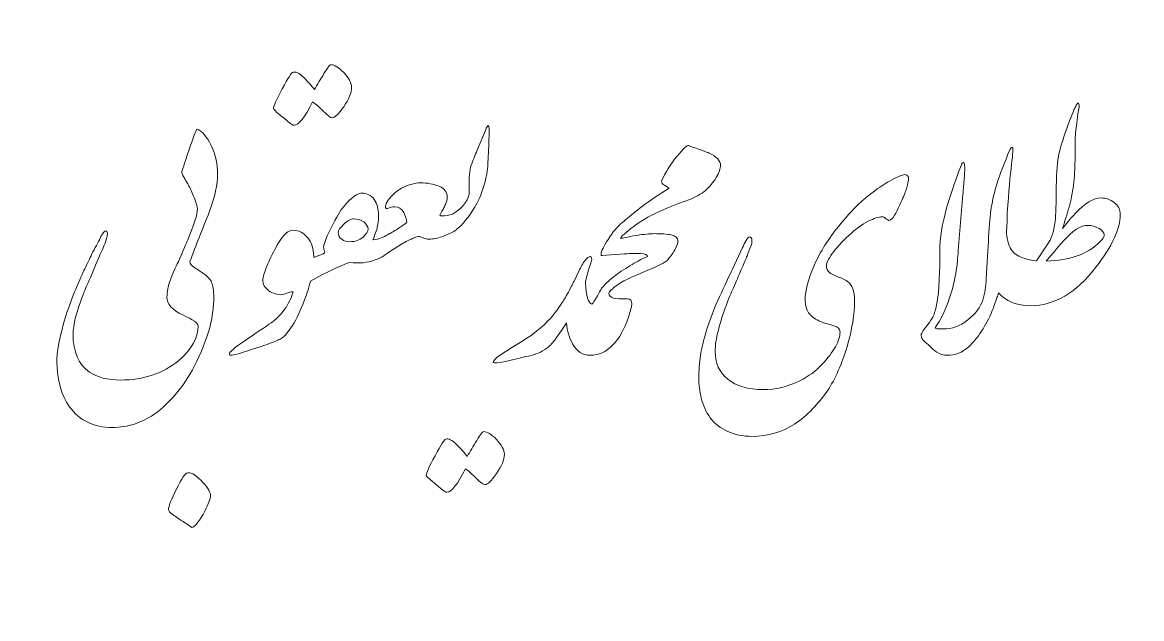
# Model space of a CAD drawing. Header units: millimetres. Extents: x 62 to 462, y 96 to 456.
# Drawn here: x 83.25 to 101.15, y 303.93 to 313.46 of the extents above; entities that cross this region are included whole.
import ezdxf

# ---------------------------------------------------------------- set-up
doc = ezdxf.new("R2010")
doc.units = ezdxf.units.MM
doc.header["$MEASUREMENT"] = 0
doc.layers.add('Layer 1', color=7, linetype='Continuous')

msp = doc.modelspace()

# ---------------------------------------------------------------- linework, layer by layer
at = {"layer": 'Layer 1', "color": 250, "lineweight": 18}
for points, knots in [([(84.8067, 316.3033), (84.8067, 316.3033), (99.8067, 316.3033), (99.8067, 316.3033), (101.1837, 316.3033), (102.3067, 315.1803), (102.3067, 313.8033), (102.3067, 313.8033), (102.3067, 298.8033), (102.3067, 298.8033), (102.3067, 297.4264), (101.1837, 296.3033), (99.8067, 296.3033), (99.8067, 296.3033), (84.8067, 296.3033), (84.8067, 296.3033), (83.4298, 296.3033), (82.3067, 297.4264), (82.3067, 298.8033), (82.3067, 298.8033), (82.3067, 313.8033), (82.3067, 313.8033), (82.3067, 315.1803), (83.4298, 316.3033), (84.8067, 316.3033)], [0, 0, 0, 0, 0.125, 0.125, 0.125, 0.25, 0.25, 0.25, 0.375, 0.375, 0.375, 0.5, 0.5, 0.5, 0.625, 0.625, 0.625, 0.75, 0.75, 0.75, 0.875, 0.875, 0.875, 1, 1, 1, 1]), ([(87.2684, 312.0841), (87.2684, 312.1147), (87.3154, 312.217), (87.4095, 312.3945), (87.5036, 312.5709), (87.5612, 312.6591), (87.5812, 312.6591), (87.62, 312.6756), (87.6776, 312.6474), (87.7517, 312.5756), (87.827, 312.5027), (87.8834, 312.4392), (87.9222, 312.3839), (87.9681, 312.4592), (88.0198, 312.545), (88.0763, 312.6391), (88.1327, 312.7332), (88.1692, 312.7802), (88.188, 312.7802), (88.2456, 312.7802), (88.3138, 312.7379), (88.3926, 312.6544), (88.4726, 312.5709), (88.5137, 312.4921), (88.5184, 312.418), (88.5184, 312.331), (88.4761, 312.2275), (88.3914, 312.1088), (88.3079, 311.9912), (88.2479, 311.9324), (88.208, 311.9324), (88.1833, 311.9324), (88.1374, 311.9665), (88.0704, 312.0323), (88.0045, 312.0994), (87.9457, 312.1511), (87.8952, 312.1876), (87.7705, 311.9371), (87.6717, 311.8124), (87.5988, 311.8124), (87.58, 311.8124), (87.5542, 311.8266), (87.5189, 311.8571), (87.4871, 311.8842), (87.4377, 311.9253), (87.3695, 311.9806), (87.3013, 312.0359), (87.2684, 312.07), (87.2684, 312.0841)], [0, 0, 0, 0, 0.0625, 0.0625, 0.0625, 0.125, 0.125, 0.125, 0.1875, 0.1875, 0.1875, 0.25, 0.25, 0.25, 0.3125, 0.3125, 0.3125, 0.375, 0.375, 0.375, 0.4375, 0.4375, 0.4375, 0.5, 0.5, 0.5, 0.5625, 0.5625, 0.5625, 0.625, 0.625, 0.625, 0.6875, 0.6875, 0.6875, 0.75, 0.75, 0.75, 0.8125, 0.8125, 0.8125, 0.875, 0.875, 0.875, 0.9375, 0.9375, 0.9375, 1, 1, 1, 1]), ([(98.9892, 310.0833), (98.9943, 310.0275), (99.0045, 309.9738), (99.0195, 309.9216), (99.0501, 309.8275), (99.1065, 309.7593), (99.1889, 309.7193), (99.2712, 309.6793), (99.3641, 309.6558), (99.4676, 309.6487), (99.4676, 309.6487), (99.6745, 309.9521), (99.6745, 309.9521), (99.7086, 310.0098), (99.7392, 310.1074), (99.7639, 310.2449), (99.7756, 310.3202), (99.7827, 310.4872), (99.7851, 310.7424), (99.7874, 310.9987), (99.798, 311.1892), (99.8192, 311.3127), (99.8427, 311.4279), (99.8874, 311.5761), (99.9532, 311.7584), (100.0202, 311.9418), (100.0614, 312.0476), (100.0755, 312.0759), (100.0908, 312.1041), (100.1026, 312.1276), (100.112, 312.1464), (100.1237, 312.1652), (100.1343, 312.1687), (100.1425, 312.1582), (100.1519, 312.1476), (100.1543, 312.1299), (100.1496, 312.1041), (100.1249, 311.95), (100.1073, 311.8254), (100.0979, 311.7278), (100.0896, 311.6302), (100.0849, 311.5373), (100.0861, 311.4491), (100.0873, 311.3609), (100.0861, 311.2468), (100.0814, 311.1069), (100.0767, 310.967), (100.0626, 310.8376), (100.0391, 310.72), (100.0167, 310.6012), (99.9885, 310.4872), (99.9532, 310.3755), (99.9191, 310.2649), (99.8956, 310.1944), (99.885, 310.1638), (99.9403, 310.2332), (100.0073, 310.312), (100.0884, 310.4025), (100.2413, 310.5683), (100.3812, 310.6506), (100.5047, 310.6506), (100.58, 310.6506), (100.6494, 310.6259), (100.7117, 310.5777), (100.7752, 310.5319), (100.8081, 310.4672), (100.8081, 310.3813), (100.8081, 310.1603), (100.6776, 309.8816), (100.4189, 309.5429), (100.1014, 309.1337), (99.7545, 308.9291), (99.3782, 308.9291), (99.1515, 308.9291), (98.9798, 308.9978), (98.8622, 309.1361), (98.8537, 309.1085), (98.8454, 309.0834), (98.8372, 309.0608), (98.8172, 308.9926), (98.7878, 308.9115), (98.749, 308.8186), (98.7114, 308.7257), (98.6585, 308.6269), (98.5915, 308.5234), (98.5233, 308.4199), (98.4551, 308.3364), (98.3857, 308.2718), (98.2787, 308.1789), (98.1646, 308.1342), (98.0447, 308.1365), (97.9835, 308.1389), (97.9271, 308.1553), (97.8765, 308.1859), (97.8283, 308.2177), (97.7836, 308.2576), (97.7425, 308.3035), (97.7048, 308.3329), (97.6825, 308.3529), (97.6731, 308.3611), (97.6413, 308.3917), (97.6249, 308.4223), (97.6249, 308.454), (97.6249, 308.4775), (97.6366, 308.5046), (97.659, 308.534), (97.6825, 308.5634), (97.7083, 308.5975), (97.7389, 308.6339), (97.7519, 308.6516), (97.7707, 308.6798), (97.793, 308.7163), (97.8165, 308.7527), (97.8365, 308.8021), (97.8542, 308.8632), (97.8706, 308.9232), (97.8859, 309.0032), (97.8965, 309.102), (97.9059, 309.2007), (97.9118, 309.2866), (97.9141, 309.3571), (97.9141, 309.3571), (97.9212, 309.5712), (97.9212, 309.5712), (97.9235, 309.6441), (97.9235, 309.7217), (97.9212, 309.8016), (97.9259, 310.0133), (97.9623, 310.2426), (98.0317, 310.4907), (98.0799, 310.6589), (98.1564, 310.8847), (98.2622, 311.1692), (98.2693, 311.1881), (98.2763, 311.1998), (98.2834, 311.2069), (98.2893, 311.2139), (98.2951, 311.2174), (98.2998, 311.2174), (98.3163, 311.2151), (98.3234, 311.1716), (98.321, 311.0869), (98.3187, 311.0458), (98.314, 310.9787), (98.3069, 310.887), (98.2998, 310.7929), (98.2951, 310.733), (98.2928, 310.7083), (98.2928, 310.7083), (98.2175, 309.8122), (98.2175, 309.8122), (98.2128, 309.704), (98.1999, 309.5817), (98.1799, 309.443), (98.1564, 309.3101), (98.1235, 309.1807), (98.0799, 309.0537), (98.02, 308.868), (97.9424, 308.708), (97.8483, 308.5751), (97.853, 308.5657), (97.8718, 308.561), (97.9036, 308.561), (97.9036, 308.561), (97.9906, 308.5575), (97.9906, 308.5575), (98.1164, 308.5528), (98.2422, 308.601), (98.3692, 308.701), (98.495, 308.8009), (98.5762, 308.9068), (98.6103, 309.0173), (98.6444, 309.129), (98.6632, 309.2407), (98.6656, 309.3536), (98.6808, 309.6135), (98.6938, 309.8393), (98.7032, 310.0309), (98.7126, 310.2226), (98.7267, 310.3778), (98.7467, 310.4978), (98.7655, 310.6166), (98.7973, 310.7471), (98.8408, 310.887), (98.8843, 311.0269), (98.9537, 311.208), (99.0477, 311.4315), (99.0618, 311.4538), (99.0736, 311.4632), (99.0854, 311.4585), (99.0971, 311.4538), (99.0924, 311.3644), (99.0701, 311.1881), (99.0477, 311.0128), (99.0254, 310.753), (99.003, 310.4084), (99.0007, 310.3188), (98.9961, 310.2108), (98.9892, 310.0833)], [0, 0, 0, 0, 0.0151515, 0.0151515, 0.0151515, 0.030303, 0.030303, 0.030303, 0.0454545, 0.0454545, 0.0454545, 0.0606061, 0.0606061, 0.0606061, 0.0757576, 0.0757576, 0.0757576, 0.0909091, 0.0909091, 0.0909091, 0.1060606, 0.1060606, 0.1060606, 0.1212121, 0.1212121, 0.1212121, 0.1363636, 0.1363636, 0.1363636, 0.1515152, 0.1515152, 0.1515152, 0.1666667, 0.1666667, 0.1666667, 0.1818182, 0.1818182, 0.1818182, 0.1969697, 0.1969697, 0.1969697, 0.2121212, 0.2121212, 0.2121212, 0.2272727, 0.2272727, 0.2272727, 0.2424242, 0.2424242, 0.2424242, 0.2575758, 0.2575758, 0.2575758, 0.2727273, 0.2727273, 0.2727273, 0.2878788, 0.2878788, 0.2878788, 0.3030303, 0.3030303, 0.3030303, 0.3181818, 0.3181818, 0.3181818, 0.3333333, 0.3333333, 0.3333333, 0.3484848, 0.3484848, 0.3484848, 0.3636364, 0.3636364, 0.3636364, 0.3787879, 0.3787879, 0.3787879, 0.3939394, 0.3939394, 0.3939394, 0.4090909, 0.4090909, 0.4090909, 0.4242424, 0.4242424, 0.4242424, 0.4393939, 0.4393939, 0.4393939, 0.4545455, 0.4545455, 0.4545455, 0.469697, 0.469697, 0.469697, 0.4848485, 0.4848485, 0.4848485, 0.5, 0.5, 0.5, 0.5151515, 0.5151515, 0.5151515, 0.530303, 0.530303, 0.530303, 0.5454545, 0.5454545, 0.5454545, 0.5606061, 0.5606061, 0.5606061, 0.5757576, 0.5757576, 0.5757576, 0.5909091, 0.5909091, 0.5909091, 0.6060606, 0.6060606, 0.6060606, 0.6212121, 0.6212121, 0.6212121, 0.6363636, 0.6363636, 0.6363636, 0.6515152, 0.6515152, 0.6515152, 0.6666667, 0.6666667, 0.6666667, 0.6818182, 0.6818182, 0.6818182, 0.6969697, 0.6969697, 0.6969697, 0.7121212, 0.7121212, 0.7121212, 0.7272727, 0.7272727, 0.7272727, 0.7424242, 0.7424242, 0.7424242, 0.7575758, 0.7575758, 0.7575758, 0.7727273, 0.7727273, 0.7727273, 0.7878788, 0.7878788, 0.7878788, 0.8030303, 0.8030303, 0.8030303, 0.8181818, 0.8181818, 0.8181818, 0.8333333, 0.8333333, 0.8333333, 0.8484848, 0.8484848, 0.8484848, 0.8636364, 0.8636364, 0.8636364, 0.8787879, 0.8787879, 0.8787879, 0.8939394, 0.8939394, 0.8939394, 0.9090909, 0.9090909, 0.9090909, 0.9242424, 0.9242424, 0.9242424, 0.9393939, 0.9393939, 0.9393939, 0.9545455, 0.9545455, 0.9545455, 0.969697, 0.969697, 0.969697, 0.9848485, 0.9848485, 0.9848485, 1, 1, 1, 1]), ([(90.1965, 310.4343), (90.2517, 310.4731), (90.2988, 310.5213), (90.3376, 310.5789), (90.3787, 310.6366), (90.3999, 310.6942), (90.3999, 310.7518), (90.3999, 310.7518), (90.3999, 310.9788), (90.3999, 310.9788), (90.3999, 311.034), (90.4093, 311.0952), (90.427, 311.161), (90.4599, 311.2527), (90.4928, 311.3374), (90.5269, 311.4127), (90.5269, 311.4127), (90.668, 311.7537), (90.668, 311.7537), (90.6704, 311.7702), (90.6821, 311.789), (90.7033, 311.809), (90.7127, 311.809), (90.7162, 311.7854), (90.7162, 311.7372), (90.7162, 311.7372), (90.7104, 311.4926), (90.7104, 311.4926), (90.7104, 311.4926), (90.6962, 311.1963), (90.6962, 311.1963), (90.6962, 311.0928), (90.6751, 310.9752), (90.6339, 310.8447), (90.5951, 310.713), (90.5445, 310.5978), (90.4822, 310.4966), (90.3885, 310.3432), (90.2937, 310.2259), (90.1976, 310.146), (90.1976, 310.146), (90.1965, 310.1438), (90.1965, 310.1438), (90.1412, 310.1074), (90.0789, 310.0756), (90.0107, 310.0498), (89.9413, 310.0227), (89.8743, 310.0051), (89.8108, 309.9957), (89.7755, 309.9886), (89.739, 309.991), (89.7002, 310.0004), (89.6614, 310.011), (89.6308, 310.0227), (89.6108, 310.0368), (89.5826, 310.0368), (89.5438, 310.0251), (89.4933, 310.0027), (89.445, 309.9816), (89.3851, 309.9522), (89.3145, 309.9134), (89.3145, 309.9134), (89.1111, 309.7852), (89.1111, 309.7852), (89.1111, 309.7852), (89.1108, 309.7861), (89.1108, 309.7861), (89.0462, 309.7286), (88.9686, 309.6851), (88.8771, 309.6558), (88.7736, 309.6158), (88.6431, 309.6041), (88.4843, 309.617), (88.4514, 309.617), (88.3044, 309.5523), (88.0398, 309.4206), (88.0398, 309.4206), (87.8581, 309.3204), (87.8581, 309.3204), (87.8581, 309.3204), (87.8446, 309.2678), (87.8446, 309.2678), (87.8305, 309.2101), (87.8129, 309.1549), (87.7952, 309.1043), (87.7141, 308.8821), (87.64, 308.7174), (87.5706, 308.6116), (87.5024, 308.5058), (87.4483, 308.4411), (87.4095, 308.4152), (87.3696, 308.3905), (87.3119, 308.3635), (87.2331, 308.3341), (87.1555, 308.3059), (87.0368, 308.2659), (86.8768, 308.2141), (86.7169, 308.1624), (86.6228, 308.1365), (86.5923, 308.1365), (86.5746, 308.1365), (86.5652, 308.1412), (86.5652, 308.1506), (86.5464, 308.1753), (86.6417, 308.2588), (86.851, 308.3988), (87.0603, 308.5387), (87.1955, 308.6304), (87.2555, 308.6739), (87.3166, 308.7174), (87.379, 308.7809), (87.4413, 308.8656), (87.5048, 308.9491), (87.5518, 309.0443), (87.5812, 309.149), (87.5495, 309.1537), (87.5165, 309.1478), (87.4836, 309.1302), (87.4495, 309.1137), (87.4166, 309.1043), (87.3848, 309.1043), (87.3002, 309.1067), (87.2284, 309.1349), (87.1708, 309.1878), (87.1144, 309.2395), (87.0897, 309.2983), (87.0991, 309.363), (87.1085, 309.4018), (87.1214, 309.4477), (87.1391, 309.4994), (87.1555, 309.5512), (87.192, 309.6335), (87.2473, 309.7452), (87.3025, 309.8581), (87.3578, 309.951), (87.4142, 310.0239), (87.4707, 310.098), (87.5259, 310.1344), (87.5812, 310.1344), (87.6753, 310.1344), (87.7541, 310.0944), (87.8176, 310.0145), (87.8811, 309.9333), (87.9117, 309.8369), (87.9117, 309.7252), (87.9117, 309.7252), (87.9115, 309.7016), (87.9115, 309.7016), (87.9115, 309.7016), (87.9763, 309.724), (87.9763, 309.724), (88.0527, 309.7522), (88.0916, 309.7722), (88.0916, 309.7863), (88.0774, 309.8098), (88.0704, 309.8381), (88.0704, 309.8722), (88.0751, 309.9027), (88.0868, 309.9404), (88.1057, 309.9862), (88.1374, 310.0709), (88.1962, 310.1908), (88.2809, 310.3449), (88.3338, 310.446), (88.4008, 310.5354), (88.4843, 310.613), (88.5666, 310.6894), (88.6337, 310.7271), (88.6842, 310.7271), (88.7642, 310.7271), (88.83, 310.693), (88.8806, 310.6271), (88.9265, 310.5624), (88.9488, 310.4778), (88.9488, 310.3719), (88.9488, 310.2779), (88.9359, 310.1932), (88.91, 310.1191), (88.8829, 310.0439), (88.8665, 309.998), (88.8594, 309.9792), (88.8594, 309.9792), (88.9006, 309.9862), (88.9006, 309.9862), (88.99, 310.0086), (89.0605, 310.0391), (89.1111, 310.0756), (89.1111, 310.0756), (89.1132, 310.072), (89.1132, 310.072), (89.1543, 310.0933), (89.2123, 310.1282), (89.2863, 310.178), (89.3028, 310.1874), (89.3404, 310.2144), (89.4004, 310.2579), (89.4004, 310.2944), (89.3839, 310.3473), (89.3521, 310.4167), (89.318, 310.479), (89.271, 310.5096), (89.211, 310.5096), (89.1722, 310.5096), (89.1322, 310.5002), (89.0899, 310.4813), (89.0605, 310.4813), (89.0511, 310.5013), (89.0629, 310.5401), (89.0723, 310.5684), (89.0923, 310.6025), (89.1252, 310.6436), (89.1758, 310.7083), (89.2381, 310.7624), (89.3145, 310.8059), (89.3627, 310.8318), (89.4121, 310.8506), (89.4627, 310.8647), (89.525, 310.8835), (89.5767, 310.8929), (89.6214, 310.8929), (89.7261, 310.8929), (89.8249, 310.8741), (89.9178, 310.8376), (90.0048, 310.8035), (90.0483, 310.7436), (90.0483, 310.6577), (90.0483, 310.6283), (90.0377, 310.5919), (90.0177, 310.5484), (90.006, 310.5225), (89.9954, 310.499), (89.9848, 310.479), (89.9742, 310.4578), (89.9554, 310.4237), (89.9272, 310.3755), (89.9436, 310.3614), (89.9824, 310.3602), (90.0448, 310.3696), (90.1071, 310.3802), (90.1576, 310.4014), (90.1965, 310.4343)], [0, 0, 0, 0, 0.0125, 0.0125, 0.0125, 0.025, 0.025, 0.025, 0.0375, 0.0375, 0.0375, 0.05, 0.05, 0.05, 0.0625, 0.0625, 0.0625, 0.075, 0.075, 0.075, 0.0875, 0.0875, 0.0875, 0.1, 0.1, 0.1, 0.1125, 0.1125, 0.1125, 0.125, 0.125, 0.125, 0.1375, 0.1375, 0.1375, 0.15, 0.15, 0.15, 0.1625, 0.1625, 0.1625, 0.175, 0.175, 0.175, 0.1875, 0.1875, 0.1875, 0.2, 0.2, 0.2, 0.2125, 0.2125, 0.2125, 0.225, 0.225, 0.225, 0.2375, 0.2375, 0.2375, 0.25, 0.25, 0.25, 0.2625, 0.2625, 0.2625, 0.275, 0.275, 0.275, 0.2875, 0.2875, 0.2875, 0.3, 0.3, 0.3, 0.3125, 0.3125, 0.3125, 0.325, 0.325, 0.325, 0.3375, 0.3375, 0.3375, 0.35, 0.35, 0.35, 0.3625, 0.3625, 0.3625, 0.375, 0.375, 0.375, 0.3875, 0.3875, 0.3875, 0.4, 0.4, 0.4, 0.4125, 0.4125, 0.4125, 0.425, 0.425, 0.425, 0.4375, 0.4375, 0.4375, 0.45, 0.45, 0.45, 0.4625, 0.4625, 0.4625, 0.475, 0.475, 0.475, 0.4875, 0.4875, 0.4875, 0.5, 0.5, 0.5, 0.5125, 0.5125, 0.5125, 0.525, 0.525, 0.525, 0.5375, 0.5375, 0.5375, 0.55, 0.55, 0.55, 0.5625, 0.5625, 0.5625, 0.575, 0.575, 0.575, 0.5875, 0.5875, 0.5875, 0.6, 0.6, 0.6, 0.6125, 0.6125, 0.6125, 0.625, 0.625, 0.625, 0.6375, 0.6375, 0.6375, 0.65, 0.65, 0.65, 0.6625, 0.6625, 0.6625, 0.675, 0.675, 0.675, 0.6875, 0.6875, 0.6875, 0.7, 0.7, 0.7, 0.7125, 0.7125, 0.7125, 0.725, 0.725, 0.725, 0.7375, 0.7375, 0.7375, 0.75, 0.75, 0.75, 0.7625, 0.7625, 0.7625, 0.775, 0.775, 0.775, 0.7875, 0.7875, 0.7875, 0.8, 0.8, 0.8, 0.8125, 0.8125, 0.8125, 0.825, 0.825, 0.825, 0.8375, 0.8375, 0.8375, 0.85, 0.85, 0.85, 0.8625, 0.8625, 0.8625, 0.875, 0.875, 0.875, 0.8875, 0.8875, 0.8875, 0.9, 0.9, 0.9, 0.9125, 0.9125, 0.9125, 0.925, 0.925, 0.925, 0.9375, 0.9375, 0.9375, 0.95, 0.95, 0.95, 0.9625, 0.9625, 0.9625, 0.975, 0.975, 0.975, 0.9875, 0.9875, 0.9875, 1, 1, 1, 1]), ([(86.0655, 308.6092), (86.0655, 308.6481), (85.9831, 308.7057), (85.8173, 308.7809), (85.6492, 308.8597), (85.5657, 308.955), (85.5657, 309.0679), (85.5657, 309.1478), (85.5833, 309.2395), (85.6198, 309.3418), (85.6551, 309.443), (85.6974, 309.5406), (85.748, 309.6323), (85.748, 309.6323), (85.7492, 309.6344), (85.7492, 309.6344), (85.7492, 309.6344), (85.7491, 309.6347), (85.7491, 309.6347), (85.8267, 309.8181), (85.8761, 309.9345), (85.8973, 309.9827), (86.0008, 310.2238), (86.0525, 310.3884), (86.0525, 310.4755), (86.0525, 310.5049), (86.0384, 310.5566), (86.0102, 310.6307), (85.9784, 310.7106), (85.9478, 310.7812), (85.9173, 310.84), (85.9043, 310.8635), (85.8902, 310.8859), (85.8761, 310.9094), (85.862, 310.9329), (85.8502, 310.9552), (85.8385, 310.9788), (85.8103, 311.0199), (85.7997, 311.0517), (85.8044, 311.0752), (85.8244, 311.1387), (85.8432, 311.1963), (85.8596, 311.2469), (85.8749, 311.2974), (85.8902, 311.3409), (85.9043, 311.3774), (85.9655, 311.562), (86.0125, 311.6855), (86.0454, 311.7502), (86.1231, 311.7243), (86.1995, 311.6373), (86.2724, 311.4879), (86.3418, 311.3386), (86.3759, 311.1857), (86.3759, 311.0305), (86.3759, 310.8694), (86.3312, 310.6671), (86.2418, 310.4237), (86.1889, 310.2932), (86.136, 310.1615), (86.0842, 310.0286), (86.0325, 309.8969), (85.9819, 309.7652), (85.9314, 309.6347), (85.9314, 309.6347), (85.9311, 309.6341), (85.9311, 309.6341), (85.9311, 309.6341), (85.9314, 309.6323), (85.9314, 309.6323), (85.9314, 309.6006), (85.9573, 309.5676), (86.009, 309.5359), (86.0607, 309.5041), (86.1125, 309.4688), (86.1654, 309.4312), (86.2183, 309.3924), (86.256, 309.3501), (86.2795, 309.3019), (86.3018, 309.249), (86.3136, 309.1713), (86.3136, 309.0679), (86.3136, 308.9162), (86.2936, 308.7609), (86.2548, 308.6022), (86.216, 308.4481), (86.1431, 308.2576), (86.0372, 308.0307), (85.8702, 307.6791), (85.6433, 307.3992), (85.3552, 307.1899), (85.2505, 307.1229), (85.1471, 307.0723), (85.0459, 307.0382), (84.9354, 307.0018), (84.8166, 306.9829), (84.6908, 306.9829), (84.3945, 306.9829), (84.1675, 307.0935), (84.0088, 307.3134), (83.8735, 307.5015), (83.8053, 307.7438), (83.8053, 308.0377), (83.8053, 308.1683), (83.8324, 308.3388), (83.8876, 308.5505), (83.9429, 308.7551), (84.0005, 308.9315), (84.0605, 309.0808), (84.1252, 309.2348), (84.1793, 309.3654), (84.2251, 309.47), (84.2392, 309.4959), (84.2592, 309.5347), (84.2839, 309.5864), (84.3098, 309.637), (84.3415, 309.7052), (84.3804, 309.7875), (84.4086, 309.8381), (84.4333, 309.8839), (84.4544, 309.9251), (84.4768, 309.9663), (84.4944, 310.0039), (84.5085, 310.0356), (84.5426, 310.098), (84.5685, 310.1274), (84.5873, 310.125), (84.6132, 310.1203), (84.6191, 310.0944), (84.6085, 310.0462), (84.5967, 309.9886), (84.5814, 309.9392), (84.5638, 309.8981), (84.4003, 309.5206), (84.2875, 309.2584), (84.2251, 309.109), (84.1181, 308.835), (84.064, 308.6245), (84.064, 308.4752), (84.064, 308.1918), (84.151, 307.9907), (84.3251, 307.8684), (84.4544, 307.7837), (84.6202, 307.7414), (84.8249, 307.7414), (85.1929, 307.7414), (85.4998, 307.8449), (85.748, 308.0507), (85.9596, 308.2282), (86.0655, 308.414), (86.0655, 308.6092)], [0, 0, 0, 0, 0.02, 0.02, 0.02, 0.04, 0.04, 0.04, 0.06, 0.06, 0.06, 0.08, 0.08, 0.08, 0.1, 0.1, 0.1, 0.12, 0.12, 0.12, 0.14, 0.14, 0.14, 0.16, 0.16, 0.16, 0.18, 0.18, 0.18, 0.2, 0.2, 0.2, 0.22, 0.22, 0.22, 0.24, 0.24, 0.24, 0.26, 0.26, 0.26, 0.28, 0.28, 0.28, 0.3, 0.3, 0.3, 0.32, 0.32, 0.32, 0.34, 0.34, 0.34, 0.36, 0.36, 0.36, 0.38, 0.38, 0.38, 0.4, 0.4, 0.4, 0.42, 0.42, 0.42, 0.44, 0.44, 0.44, 0.46, 0.46, 0.46, 0.48, 0.48, 0.48, 0.5, 0.5, 0.5, 0.52, 0.52, 0.52, 0.54, 0.54, 0.54, 0.56, 0.56, 0.56, 0.58, 0.58, 0.58, 0.6, 0.6, 0.6, 0.62, 0.62, 0.62, 0.64, 0.64, 0.64, 0.66, 0.66, 0.66, 0.68, 0.68, 0.68, 0.7, 0.7, 0.7, 0.72, 0.72, 0.72, 0.74, 0.74, 0.74, 0.76, 0.76, 0.76, 0.78, 0.78, 0.78, 0.8, 0.8, 0.8, 0.82, 0.82, 0.82, 0.84, 0.84, 0.84, 0.86, 0.86, 0.86, 0.88, 0.88, 0.88, 0.9, 0.9, 0.9, 0.92, 0.92, 0.92, 0.94, 0.94, 0.94, 0.96, 0.96, 0.96, 0.98, 0.98, 0.98, 1, 1, 1, 1]), ([(92.8812, 310.2896), (92.9388, 310.3379), (93.0211, 310.4037), (93.1293, 310.4896), (93.2351, 310.5695), (93.3069, 310.6224), (93.3468, 310.6471), (93.3468, 310.6471), (93.5938, 310.8094), (93.5938, 310.8094), (93.5879, 310.8141), (93.5632, 310.8294), (93.5221, 310.8541), (93.4903, 310.8706), (93.4738, 310.8929), (93.4738, 310.9235), (93.5338, 311.0563), (93.6161, 311.1881), (93.722, 311.3198), (93.8254, 311.4432), (93.8854, 311.4997), (93.9042, 311.4879), (94.09, 311.4244), (94.2006, 311.3833), (94.2347, 311.368), (94.357, 311.3103), (94.4181, 311.2445), (94.4181, 311.1716), (94.4181, 311.121), (94.3946, 311.0552), (94.3487, 310.9752), (94.2982, 310.8964), (94.2405, 310.8294), (94.177, 310.7718), (94.1053, 310.7118), (94.0218, 310.6636), (93.9254, 310.6271), (93.6749, 310.5425), (93.4703, 310.4578), (93.3104, 310.3731), (93.153, 310.291), (93.0115, 310.194), (92.8872, 310.0812), (92.8872, 310.0812), (92.8823, 310.0733), (92.8823, 310.0733), (92.8565, 310.058), (92.84, 310.0427), (92.8318, 310.0286), (92.8235, 310.0145), (92.82, 310.0074), (92.82, 310.0051), (92.84, 310.0098), (92.927, 310.0251), (93.0787, 310.0533), (93.1904, 310.0709), (93.2845, 310.0803), (93.3609, 310.0803), (93.4703, 310.0803), (93.5608, 310.0733), (93.629, 310.0603), (93.7008, 310.0462), (93.7361, 310.0133), (93.7361, 309.9604), (93.7361, 309.9392), (93.7231, 309.9004), (93.6984, 309.8428), (93.6655, 309.7828), (93.6243, 309.7228), (93.5738, 309.6641), (93.5397, 309.6241), (93.4174, 309.5617), (93.2069, 309.4747), (92.9976, 309.3865), (92.8682, 309.3277), (92.82, 309.2972), (92.7718, 309.2654), (92.7353, 309.2395), (92.7095, 309.2196), (92.6956, 309.2012), (92.6804, 309.1876), (92.664, 309.179), (92.6281, 309.1378), (92.6233, 309.105), (92.6507, 309.0808), (92.6777, 309.0549), (92.7236, 309.042), (92.7883, 309.0408), (92.8529, 309.0396), (92.9, 309.0396), (92.9294, 309.0396), (92.9752, 309.0349), (92.9988, 309.0079), (92.9988, 308.9597), (92.9988, 308.9256), (92.9799, 308.8527), (92.9435, 308.7433), (92.8788, 308.5505), (92.7953, 308.4023), (92.6918, 308.2988), (92.5837, 308.1906), (92.4661, 308.1365), (92.3367, 308.1365), (92.2156, 308.1365), (92.1203, 308.1977), (92.051, 308.3188), (91.9982, 308.4152), (91.9658, 308.5273), (91.955, 308.6547), (91.9082, 308.5842), (91.845, 308.4918), (91.7652, 308.3776), (91.717, 308.3176), (91.6758, 308.2753), (91.6405, 308.2506), (91.5947, 308.2177), (91.5488, 308.1918), (91.5018, 308.173), (91.4548, 308.153), (91.403, 308.1377), (91.3466, 308.1248), (91.2901, 308.1118), (91.2349, 308.0989), (91.1796, 308.0848), (91.1796, 308.0848), (90.9515, 308.0295), (90.9515, 308.0295), (90.8597, 308.0142), (90.8033, 308.0119), (90.7833, 308.0225), (90.7833, 308.0554), (90.8209, 308.0954), (90.8974, 308.1436), (90.9656, 308.1871), (91.0361, 308.2318), (91.1067, 308.2765), (91.1784, 308.3211), (91.249, 308.3647), (91.3207, 308.4082), (91.5018, 308.5352), (91.6382, 308.6539), (91.7276, 308.7633), (91.7958, 308.8491), (91.8499, 308.9232), (91.8887, 308.9879), (91.9145, 309.0243), (91.9522, 309.0878), (92.0027, 309.1772), (92.0027, 309.1772), (92.0361, 309.2455), (92.0361, 309.2455), (92.044, 309.2642), (92.0525, 309.2821), (92.0616, 309.2995), (92.0657, 309.3079), (92.0699, 309.3159), (92.0743, 309.3238), (92.0743, 309.3238), (92.1509, 309.4806), (92.1509, 309.4806), (92.185, 309.5512), (92.2191, 309.6088), (92.2509, 309.6523), (92.2802, 309.6958), (92.3085, 309.717), (92.3332, 309.7146), (92.3567, 309.7029), (92.3637, 309.6805), (92.3543, 309.6452), (92.3285, 309.57), (92.3132, 309.5206), (92.3061, 309.4971), (92.28, 309.4103), (92.263, 309.3417), (92.2554, 309.292), (92.267, 309.084), (92.301, 308.9713), (92.3579, 308.9526), (92.3826, 308.9785), (92.419, 309.0338), (92.4649, 309.1184), (92.4919, 309.169), (92.5131, 309.2031), (92.526, 309.2219), (92.5295, 309.2262), (92.5334, 309.2299), (92.5378, 309.233), (92.5585, 309.2585), (92.5841, 309.2855), (92.613, 309.3124), (92.6848, 309.3771), (92.7565, 309.4324), (92.8306, 309.4806), (92.9247, 309.5429), (93.0152, 309.597), (93.1022, 309.6429), (93.1093, 309.6476), (93.1587, 309.6723), (93.2504, 309.7158), (93.2504, 309.7381), (93.2139, 309.7546), (93.1399, 309.764), (93.0764, 309.7664), (92.9893, 309.764), (92.8823, 309.7569), (92.8823, 309.7569), (92.5237, 309.7287), (92.5237, 309.7287), (92.5072, 309.7287), (92.5025, 309.7428), (92.5096, 309.7699), (92.5237, 309.8299), (92.5684, 309.9169), (92.646, 310.0286), (92.7214, 310.14), (92.7991, 310.225), (92.8791, 310.2849), (92.8791, 310.2849), (92.8812, 310.2896), (92.8812, 310.2896)], [0, 0, 0, 0, 0.0136986, 0.0136986, 0.0136986, 0.0273973, 0.0273973, 0.0273973, 0.0410959, 0.0410959, 0.0410959, 0.0547945, 0.0547945, 0.0547945, 0.0684932, 0.0684932, 0.0684932, 0.0821918, 0.0821918, 0.0821918, 0.0958904, 0.0958904, 0.0958904, 0.109589, 0.109589, 0.109589, 0.1232877, 0.1232877, 0.1232877, 0.1369863, 0.1369863, 0.1369863, 0.1506849, 0.1506849, 0.1506849, 0.1643836, 0.1643836, 0.1643836, 0.1780822, 0.1780822, 0.1780822, 0.1917808, 0.1917808, 0.1917808, 0.2054795, 0.2054795, 0.2054795, 0.2191781, 0.2191781, 0.2191781, 0.2328767, 0.2328767, 0.2328767, 0.2465753, 0.2465753, 0.2465753, 0.260274, 0.260274, 0.260274, 0.2739726, 0.2739726, 0.2739726, 0.2876712, 0.2876712, 0.2876712, 0.3013699, 0.3013699, 0.3013699, 0.3150685, 0.3150685, 0.3150685, 0.3287671, 0.3287671, 0.3287671, 0.3424658, 0.3424658, 0.3424658, 0.3561644, 0.3561644, 0.3561644, 0.369863, 0.369863, 0.369863, 0.3835616, 0.3835616, 0.3835616, 0.3972603, 0.3972603, 0.3972603, 0.4109589, 0.4109589, 0.4109589, 0.4246575, 0.4246575, 0.4246575, 0.4383562, 0.4383562, 0.4383562, 0.4520548, 0.4520548, 0.4520548, 0.4657534, 0.4657534, 0.4657534, 0.4794521, 0.4794521, 0.4794521, 0.4931507, 0.4931507, 0.4931507, 0.5068493, 0.5068493, 0.5068493, 0.5205479, 0.5205479, 0.5205479, 0.5342466, 0.5342466, 0.5342466, 0.5479452, 0.5479452, 0.5479452, 0.5616438, 0.5616438, 0.5616438, 0.5753425, 0.5753425, 0.5753425, 0.5890411, 0.5890411, 0.5890411, 0.6027397, 0.6027397, 0.6027397, 0.6164384, 0.6164384, 0.6164384, 0.630137, 0.630137, 0.630137, 0.6438356, 0.6438356, 0.6438356, 0.6575342, 0.6575342, 0.6575342, 0.6712329, 0.6712329, 0.6712329, 0.6849315, 0.6849315, 0.6849315, 0.6986301, 0.6986301, 0.6986301, 0.7123288, 0.7123288, 0.7123288, 0.7260274, 0.7260274, 0.7260274, 0.739726, 0.739726, 0.739726, 0.7534247, 0.7534247, 0.7534247, 0.7671233, 0.7671233, 0.7671233, 0.7808219, 0.7808219, 0.7808219, 0.7945205, 0.7945205, 0.7945205, 0.8082192, 0.8082192, 0.8082192, 0.8219178, 0.8219178, 0.8219178, 0.8356164, 0.8356164, 0.8356164, 0.8493151, 0.8493151, 0.8493151, 0.8630137, 0.8630137, 0.8630137, 0.8767123, 0.8767123, 0.8767123, 0.890411, 0.890411, 0.890411, 0.9041096, 0.9041096, 0.9041096, 0.9178082, 0.9178082, 0.9178082, 0.9315068, 0.9315068, 0.9315068, 0.9452055, 0.9452055, 0.9452055, 0.9589041, 0.9589041, 0.9589041, 0.9726027, 0.9726027, 0.9726027, 0.9863014, 0.9863014, 0.9863014, 1, 1, 1, 1]), ([(97.4214, 310.9341), (97.4132, 310.8764), (97.3979, 310.8212), (97.3791, 310.7671), (97.3591, 310.713), (97.3273, 310.6377), (97.2827, 310.5413), (97.238, 310.4449), (97.2109, 310.3896), (97.2015, 310.3755), (97.1651, 310.3179), (97.1321, 310.2896), (97.1051, 310.2896), (97.0839, 310.3038), (97.0663, 310.3167), (97.0498, 310.3296), (97.0334, 310.3426), (97.0192, 310.3484), (97.0051, 310.3484), (96.9475, 310.3484), (96.8723, 310.3249), (96.7782, 310.2779), (96.6829, 310.2308), (96.5806, 310.1556), (96.4677, 310.0521), (96.3548, 309.9486), (96.2667, 309.8522), (96.2032, 309.7628), (96.1408, 309.6735), (96.1091, 309.6111), (96.1091, 309.577), (96.1091, 309.5265), (96.1244, 309.4865), (96.1573, 309.4594), (96.1843, 309.4383), (96.2337, 309.4148), (96.3055, 309.3877), (96.376, 309.3595), (96.4242, 309.3371), (96.4466, 309.3183), (96.523, 309.2654), (96.5606, 309.1619), (96.5606, 309.0079), (96.5606, 308.795), (96.5207, 308.5505), (96.4395, 308.2765), (96.3596, 308.0013), (96.2537, 307.7638), (96.1232, 307.5615), (96.0562, 307.4674), (95.9786, 307.3733), (95.8892, 307.2793), (95.7998, 307.184), (95.7034, 307.1041), (95.5999, 307.037), (95.4023, 306.9065), (95.1742, 306.8407), (94.9179, 306.8407), (94.6262, 306.8454), (94.404, 306.9441), (94.2523, 307.137), (94.1841, 307.2358), (94.1359, 307.3404), (94.11, 307.451), (94.083, 307.5615), (94.07, 307.6662), (94.07, 307.7649), (94.07, 307.8908), (94.0794, 308.0142), (94.0971, 308.1353), (94.1159, 308.2553), (94.1441, 308.3764), (94.1829, 308.4987), (94.2429, 308.6963), (94.3146, 308.8868), (94.4005, 309.0702), (94.4851, 309.2537), (94.5533, 309.4018), (94.6062, 309.5147), (94.6062, 309.5147), (94.7685, 309.8593), (94.7685, 309.8593), (94.7873, 309.8981), (94.8062, 309.9357), (94.8273, 309.9733), (94.8473, 310.0098), (94.8661, 310.0274), (94.8826, 310.0274), (94.9049, 310.0274), (94.9179, 310.0098), (94.919, 309.9733), (94.9202, 309.9357), (94.9155, 309.9086), (94.9061, 309.8898), (94.8814, 309.824), (94.8591, 309.7675), (94.8414, 309.7228), (94.8226, 309.6782), (94.7956, 309.6135), (94.7579, 309.5288), (94.7215, 309.443), (94.6815, 309.3513), (94.6392, 309.2525), (94.5968, 309.1537), (94.5616, 309.0726), (94.5345, 309.0079), (94.3993, 308.6504), (94.3311, 308.3811), (94.3311, 308.2024), (94.3311, 308.0142), (94.3981, 307.8649), (94.5333, 307.7543), (94.6674, 307.6438), (94.8567, 307.5885), (95.1001, 307.5885), (95.3024, 307.5885), (95.4976, 307.6356), (95.6869, 307.7297), (95.8269, 307.8014), (95.9444, 307.8872), (96.0385, 307.9884), (96.1326, 308.0895), (96.2043, 308.1847), (96.2537, 308.2729), (96.3031, 308.3611), (96.3278, 308.4411), (96.3278, 308.5116), (96.3278, 308.5552), (96.2949, 308.5881), (96.229, 308.6081), (96.1632, 308.6292), (96.1161, 308.6433), (96.0867, 308.6504), (96.0585, 308.6563), (96.0256, 308.6692), (95.988, 308.688), (95.9174, 308.7221), (95.8633, 308.7656), (95.8257, 308.8174), (95.7892, 308.8691), (95.7704, 308.9397), (95.7704, 309.0291), (95.7704, 309.1643), (95.8151, 309.3371), (95.9033, 309.5453), (95.9915, 309.7546), (96.1161, 309.9604), (96.2772, 310.1626), (96.4089, 310.3273), (96.5289, 310.4625), (96.6359, 310.5648), (96.6935, 310.6177), (96.7676, 310.6789), (96.857, 310.7459), (96.9463, 310.8141), (97.0334, 310.8717), (97.1192, 310.9199), (97.2227, 310.9799), (97.3038, 311.014), (97.3638, 311.0234), (97.3885, 311.0234), (97.4061, 311.0128), (97.4155, 310.9928), (97.4238, 310.9717), (97.4261, 310.9529), (97.4214, 310.9341)], [0, 0, 0, 0, 0.0181818, 0.0181818, 0.0181818, 0.0363636, 0.0363636, 0.0363636, 0.0545455, 0.0545455, 0.0545455, 0.0727273, 0.0727273, 0.0727273, 0.0909091, 0.0909091, 0.0909091, 0.1090909, 0.1090909, 0.1090909, 0.1272727, 0.1272727, 0.1272727, 0.1454545, 0.1454545, 0.1454545, 0.1636364, 0.1636364, 0.1636364, 0.1818182, 0.1818182, 0.1818182, 0.2, 0.2, 0.2, 0.2181818, 0.2181818, 0.2181818, 0.2363636, 0.2363636, 0.2363636, 0.2545455, 0.2545455, 0.2545455, 0.2727273, 0.2727273, 0.2727273, 0.2909091, 0.2909091, 0.2909091, 0.3090909, 0.3090909, 0.3090909, 0.3272727, 0.3272727, 0.3272727, 0.3454545, 0.3454545, 0.3454545, 0.3636364, 0.3636364, 0.3636364, 0.3818182, 0.3818182, 0.3818182, 0.4, 0.4, 0.4, 0.4181818, 0.4181818, 0.4181818, 0.4363636, 0.4363636, 0.4363636, 0.4545455, 0.4545455, 0.4545455, 0.4727273, 0.4727273, 0.4727273, 0.4909091, 0.4909091, 0.4909091, 0.5090909, 0.5090909, 0.5090909, 0.5272727, 0.5272727, 0.5272727, 0.5454545, 0.5454545, 0.5454545, 0.5636364, 0.5636364, 0.5636364, 0.5818182, 0.5818182, 0.5818182, 0.6, 0.6, 0.6, 0.6181818, 0.6181818, 0.6181818, 0.6363636, 0.6363636, 0.6363636, 0.6545455, 0.6545455, 0.6545455, 0.6727273, 0.6727273, 0.6727273, 0.6909091, 0.6909091, 0.6909091, 0.7090909, 0.7090909, 0.7090909, 0.7272727, 0.7272727, 0.7272727, 0.7454545, 0.7454545, 0.7454545, 0.7636364, 0.7636364, 0.7636364, 0.7818182, 0.7818182, 0.7818182, 0.8, 0.8, 0.8, 0.8181818, 0.8181818, 0.8181818, 0.8363636, 0.8363636, 0.8363636, 0.8545455, 0.8545455, 0.8545455, 0.8727273, 0.8727273, 0.8727273, 0.8909091, 0.8909091, 0.8909091, 0.9090909, 0.9090909, 0.9090909, 0.9272727, 0.9272727, 0.9272727, 0.9454545, 0.9454545, 0.9454545, 0.9636364, 0.9636364, 0.9636364, 0.9818182, 0.9818182, 0.9818182, 1, 1, 1, 1]), ([(88.7806, 310.1556), (88.7806, 310.1944), (88.7571, 310.232), (88.7113, 310.2685), (88.6607, 310.3014), (88.609, 310.3167), (88.556, 310.3167), (88.5055, 310.3167), (88.4514, 310.2884), (88.3949, 310.2308), (88.3326, 310.1756), (88.302, 310.132), (88.302, 310.1003), (88.302, 310.0497), (88.322, 310.0121), (88.3632, 309.9898), (88.3985, 309.9639), (88.4408, 309.9521), (88.4914, 309.9521), (88.576, 309.9521), (88.6466, 309.9756), (88.7007, 310.0239), (88.7536, 310.0721), (88.7806, 310.1156), (88.7806, 310.1556)], [0, 0, 0, 0, 0.125, 0.125, 0.125, 0.25, 0.25, 0.25, 0.375, 0.375, 0.375, 0.5, 0.5, 0.5, 0.625, 0.625, 0.625, 0.75, 0.75, 0.75, 0.875, 0.875, 0.875, 1, 1, 1, 1]), ([(100.5529, 310.0638), (100.5529, 310.0932), (100.5259, 310.125), (100.4706, 310.1603), (100.4106, 310.1944), (100.3507, 310.212), (100.2907, 310.212), (100.1813, 310.2167), (100.0473, 310.1297), (99.8921, 309.9533), (99.845, 309.9051), (99.7568, 309.8004), (99.6263, 309.6393), (99.8192, 309.6487), (99.9779, 309.6758), (100.1037, 309.7193), (100.2284, 309.7628), (100.3342, 309.8204), (100.4189, 309.891), (100.5082, 309.9627), (100.5529, 310.0203), (100.5529, 310.0638)], [0, 0, 0, 0, 0.1428571, 0.1428571, 0.1428571, 0.2857143, 0.2857143, 0.2857143, 0.4285714, 0.4285714, 0.4285714, 0.5714286, 0.5714286, 0.5714286, 0.7142857, 0.7142857, 0.7142857, 0.8571429, 0.8571429, 0.8571429, 1, 1, 1, 1]), ([(89.7108, 306.221), (89.7108, 306.2069), (89.7449, 306.1728), (89.8119, 306.1175), (89.8802, 306.0622), (89.9295, 306.0211), (89.9625, 305.994), (89.9966, 305.9634), (90.0236, 305.9493), (90.0413, 305.9493), (90.1153, 305.9493), (90.2141, 306.074), (90.3376, 306.3244), (90.3882, 306.288), (90.4469, 306.2363), (90.514, 306.1692), (90.5798, 306.1022), (90.6257, 306.0693), (90.6516, 306.0693), (90.6904, 306.0693), (90.7515, 306.1281), (90.8338, 306.2457), (90.9185, 306.3644), (90.9608, 306.4679), (90.9608, 306.5549), (90.9573, 306.629), (90.915, 306.7078), (90.835, 306.7913), (90.7562, 306.8748), (90.688, 306.9171), (90.6304, 306.9171), (90.6128, 306.9171), (90.5751, 306.8701), (90.5187, 306.776), (90.4622, 306.6819), (90.4117, 306.5961), (90.3658, 306.5208), (90.3258, 306.5761), (90.2694, 306.6396), (90.1953, 306.7125), (90.12, 306.7842), (90.0636, 306.8125), (90.0248, 306.796), (90.0036, 306.796), (89.946, 306.7078), (89.8519, 306.5314), (89.7579, 306.3538), (89.7108, 306.2515), (89.7108, 306.221)], [0, 0, 0, 0, 0.0625, 0.0625, 0.0625, 0.125, 0.125, 0.125, 0.1875, 0.1875, 0.1875, 0.25, 0.25, 0.25, 0.3125, 0.3125, 0.3125, 0.375, 0.375, 0.375, 0.4375, 0.4375, 0.4375, 0.5, 0.5, 0.5, 0.5625, 0.5625, 0.5625, 0.625, 0.625, 0.625, 0.6875, 0.6875, 0.6875, 0.75, 0.75, 0.75, 0.8125, 0.8125, 0.8125, 0.875, 0.875, 0.875, 0.9375, 0.9375, 0.9375, 1, 1, 1, 1]), ([(85.5904, 305.673), (85.5904, 305.6483), (85.608, 305.6236), (85.6421, 305.6013), (85.6809, 305.573), (85.7409, 305.533), (85.8232, 305.479), (85.9043, 305.4249), (85.9525, 305.3943), (85.9655, 305.3872), (86.0031, 305.3872), (86.0607, 305.4566), (86.1419, 305.5942), (86.2218, 305.7318), (86.2618, 305.8376), (86.2618, 305.9105), (86.2548, 305.9658), (86.203, 306.0422), (86.1066, 306.1398), (86.0102, 306.2374), (85.9373, 306.2762), (85.8867, 306.2551), (85.8608, 306.2551), (85.8056, 306.1716), (85.7197, 306.0022), (85.6339, 305.8329), (85.5904, 305.7235), (85.5904, 305.673)], [0, 0, 0, 0, 0.1111111, 0.1111111, 0.1111111, 0.2222222, 0.2222222, 0.2222222, 0.3333333, 0.3333333, 0.3333333, 0.4444444, 0.4444444, 0.4444444, 0.5555556, 0.5555556, 0.5555556, 0.6666667, 0.6666667, 0.6666667, 0.7777778, 0.7777778, 0.7777778, 0.8888889, 0.8888889, 0.8888889, 1, 1, 1, 1])]:
    msp.add_open_spline(points, degree=3, knots=knots, dxfattribs=at)

doc.saveas('drawing.dxf')
